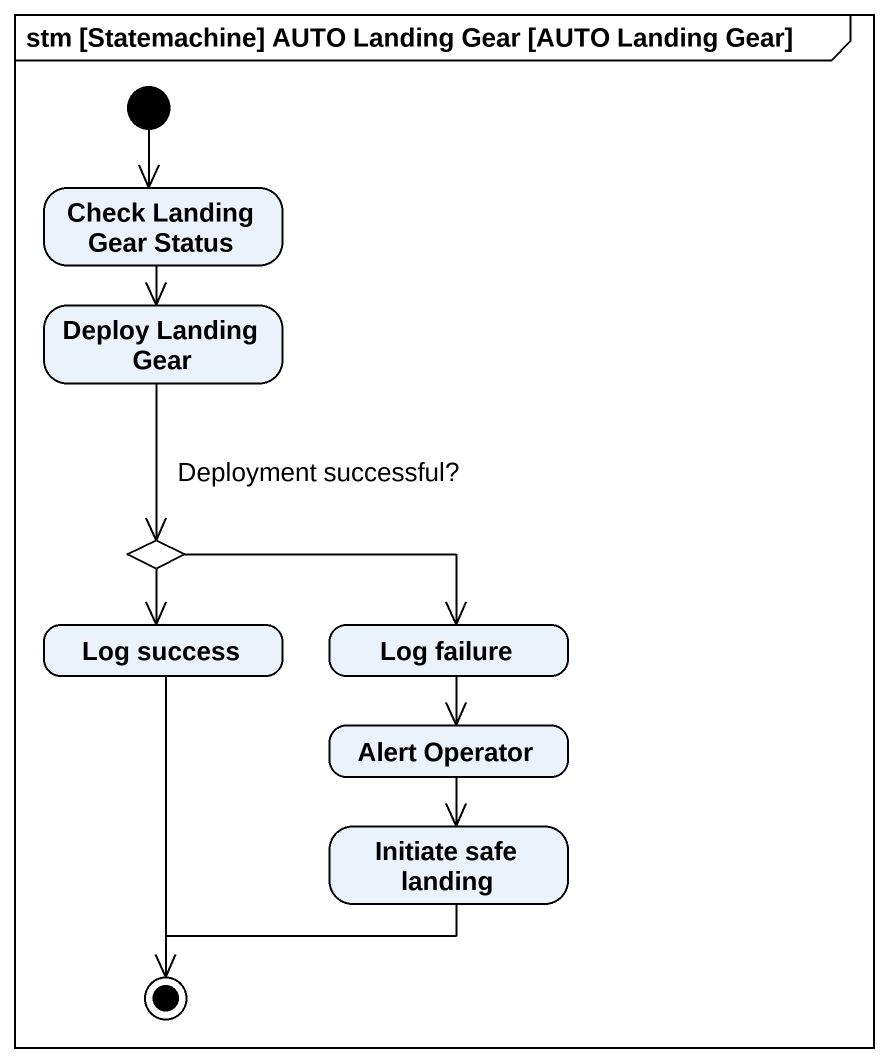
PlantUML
@startuml
mainframe stm [Statemachine] AUTO Landing Gear [AUTO Landing Gear]
hide empty description
state "Check Landing Gear Status" as Check_Landing_Gear_Status
state "Deploy Landing Gear" as Deploy_Landing_Gear
state "Deployment successful?" as Deployment_successful <<choice>>
state "Log success" as Log_success
state "Log failure" as Log_failure
state "Alert Operator" as Alert_Operator
state "Initiate safe landing" as Initiate_safe_landing
[*] --> Check_Landing_Gear_Status
Check_Landing_Gear_Status --> Deploy_Landing_Gear
Deploy_Landing_Gear --> Deployment_successful
Deployment_successful --> Log_success
Deployment_successful -right-> Log_failure
Log_failure --> Alert_Operator
Alert_Operator --> Initiate_safe_landing
Log_success --> [*]
Initiate_safe_landing -left-> [*]
@enduml
